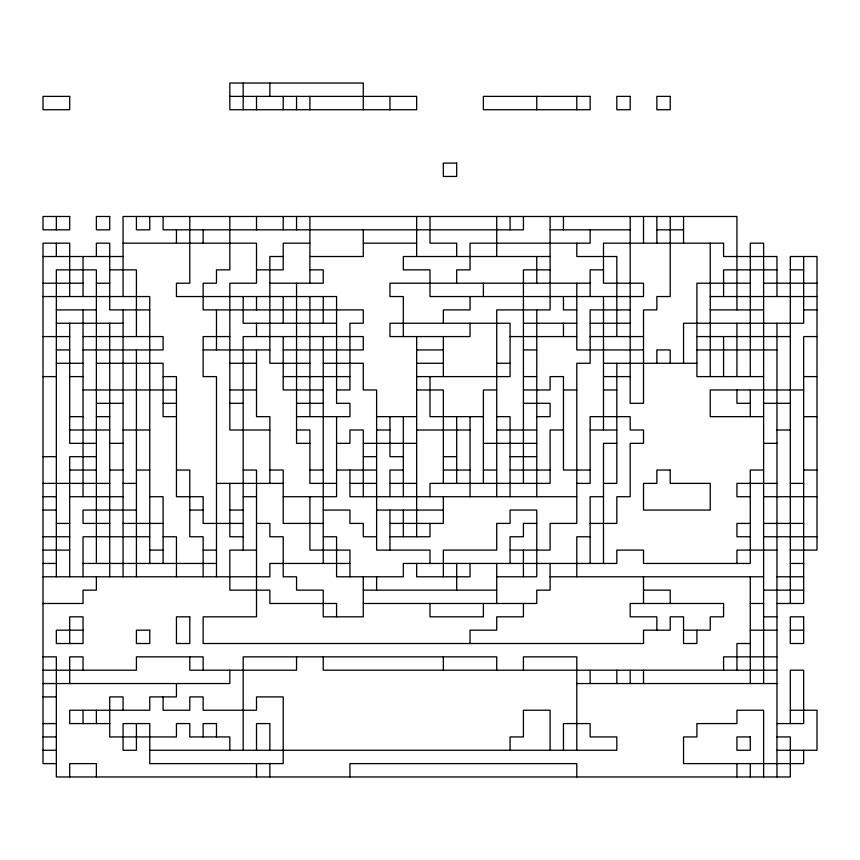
<?xml version="1.0" encoding="UTF-8"?>
<svg xmlns="http://www.w3.org/2000/svg" width="860" height="860" viewBox="0 0 860 860"><rect width="100%" height="100%" fill="white"/><g stroke="black" fill="none" stroke-linecap="round" stroke-linejoin="round"><path stroke-width="1.29" d="M229.824 96.384L416.659 96.384L416.659 109.725L229.824 109.725L229.824 83.033L363.275 83.033L363.275 109.725M550.099 229.824L630.176 229.824M656.857 229.824L683.549 229.824M123.066 243.176L256.517 243.176L256.517 283.209L229.824 283.209L229.824 430L269.857 430M309.901 243.176L283.209 243.176L283.209 269.857L256.517 269.857M363.275 243.176L416.659 243.176M43 256.517L123.066 256.517M283.209 256.517L269.857 256.517L269.857 363.275L309.901 363.275M309.901 256.517L363.275 256.517L363.275 229.824M550.099 256.517L403.308 256.517L403.308 269.857L430 269.857L430 296.55L643.516 296.55L643.516 283.209L603.483 283.209L603.483 243.176L723.582 243.176L723.582 256.517L776.967 256.517L776.967 296.55M109.725 269.857L136.417 269.857L136.417 336.583M309.901 269.857L323.242 269.857L323.242 283.209L269.857 283.209M550.099 269.857L523.417 269.857L523.417 483.385M603.483 269.857L590.143 269.857L590.143 296.55M776.967 269.857L723.582 269.857L723.582 296.55M790.308 269.857L803.659 269.857M43 283.209L83.033 283.209M96.384 283.209L109.725 283.209M590.143 283.209L389.967 283.209L389.967 296.55L403.308 296.55L403.308 336.583M750.275 283.209L696.901 283.209L696.901 376.615L763.615 376.615M763.615 283.209L817 283.209M43 296.55L149.758 296.55L149.758 563.45M710.242 296.55L817 296.55M56.341 309.901L96.384 309.901M149.758 309.901L109.725 309.901L109.725 243.176L96.384 243.176L96.384 256.517M576.791 309.901L563.45 309.901L563.45 296.55M630.176 309.901L590.143 309.901L590.143 363.275L576.791 363.275L576.791 523.417L550.099 523.417L550.099 550.099L510.066 550.099M710.242 309.901L763.615 309.901M803.659 309.901L817 309.901M56.341 323.242L123.066 323.242M336.583 323.242L243.176 323.242L243.176 296.55M523.417 323.242L576.791 323.242M590.143 323.242L630.176 323.242M43 336.583L69.692 336.583M83.033 336.583L163.099 336.583L163.099 349.934L83.033 349.934M229.824 336.583L203.143 336.583L203.143 376.615L216.483 376.615L216.483 576.791M510.066 336.583L576.791 336.583M590.143 336.583L643.516 336.583M696.901 336.583L790.308 336.583M817 336.583L803.659 336.583L803.659 603.483L776.967 603.483M56.341 349.934L69.692 349.934M203.143 349.934L269.857 349.934M283.209 349.934L363.275 349.934L363.275 336.583L243.176 336.583L243.176 550.099M416.659 349.934L443.341 349.934M523.417 349.934L536.758 349.934M643.516 349.934L576.791 349.934L576.791 283.209M696.901 349.934L776.967 349.934M56.341 363.275L83.033 363.275M96.384 363.275L163.099 363.275L163.099 416.659L176.45 416.659M229.824 363.275L256.517 363.275M323.242 363.275L363.275 363.275L363.275 389.967L376.615 389.967L376.615 550.099L430 550.099L430 563.45M416.659 363.275L443.341 363.275M496.725 363.275L510.066 363.275M603.483 363.275L696.901 363.275M43 376.615L56.341 376.615M69.692 376.615L83.033 376.615M163.099 376.615L176.45 376.615L176.45 496.725L203.143 496.725L203.143 523.417L243.176 523.417M283.209 376.615L349.934 376.615M416.659 376.615L510.066 376.615L510.066 323.242L389.967 323.242L389.967 336.583L470.033 336.583L470.033 323.242M523.417 376.615L536.758 376.615M603.483 376.615L630.176 376.615M803.659 376.615L817 376.615M83.033 389.967L176.45 389.967M229.824 389.967L256.517 389.967M323.242 389.967L283.209 389.967L283.209 336.583M336.583 389.967L349.934 389.967L349.934 323.242L363.275 323.242L363.275 309.901L203.143 309.901L203.143 283.209L216.483 283.209L216.483 269.857L229.824 269.857L229.824 216.483M416.659 389.967L443.341 389.967L443.341 483.385M496.725 389.967L483.385 389.967L483.385 483.385M523.417 389.967L550.099 389.967L550.099 376.615L563.45 376.615L563.45 470.033L590.143 470.033M563.45 389.967L576.791 389.967M603.483 389.967L616.824 389.967M803.659 389.967L710.242 389.967L710.242 416.659L763.615 416.659M96.384 403.308L123.066 403.308M163.099 403.308L176.45 403.308M229.824 403.308L243.176 403.308M296.55 403.308L323.242 403.308M523.417 403.308L550.099 403.308L550.099 416.659L536.758 416.659M750.275 403.308L736.934 403.308L736.934 389.967M763.615 403.308L790.308 403.308M69.692 416.659L83.033 416.659M96.384 416.659L109.725 416.659M296.55 416.659L349.934 416.659L349.934 403.308L336.583 403.308L336.583 296.55L176.45 296.55L176.45 283.209L189.791 283.209L189.791 216.483M376.615 416.659L416.659 416.659M483.385 416.659L430 416.659L430 376.615M496.725 416.659L510.066 416.659L510.066 496.725M803.659 416.659L817 416.659M69.692 430L109.725 430M123.066 430L149.758 430M296.55 430L309.901 430L309.901 483.385L336.583 483.385M376.615 430L389.967 430M416.659 430L470.033 430M496.725 430L536.758 430M563.45 430L550.099 430L550.099 483.385L430 483.385L430 496.725M590.143 430L616.824 430M776.967 430L790.308 430M96.384 443.341L69.692 443.341L69.692 323.242M109.725 443.341L123.066 443.341M309.901 443.341L296.55 443.341L296.55 283.209M336.583 443.341L349.934 443.341L349.934 430L363.275 430L363.275 496.725M363.275 443.341L416.659 443.341M483.385 443.341L536.758 443.341M616.824 443.341L603.483 443.341L603.483 563.45M763.615 443.341L776.967 443.341M43 456.692L56.341 456.692M96.384 456.692L69.692 456.692L69.692 576.791M363.275 456.692L376.615 456.692M403.308 456.692L389.967 456.692L389.967 416.659M443.341 456.692L456.692 456.692M510.066 456.692L536.758 456.692M69.692 470.033L96.384 470.033M109.725 470.033L123.066 470.033M136.417 470.033L149.758 470.033M176.45 470.033L189.791 470.033L189.791 536.758L203.143 536.758L203.143 576.791M243.176 470.033L256.517 470.033L256.517 616.824L203.143 616.824L203.143 643.516L643.516 643.516L643.516 630.176L670.209 630.176L670.209 616.824L683.549 616.824L683.549 643.516L696.901 643.516L696.901 630.176M269.857 470.033L283.209 470.033L283.209 523.417L323.242 523.417M309.901 470.033L323.242 470.033M336.583 470.033L376.615 470.033M403.308 470.033L389.967 470.033L389.967 496.725M443.341 470.033L470.033 470.033M483.385 470.033L496.725 470.033M510.066 470.033L550.099 470.033M763.615 470.033L750.275 470.033L750.275 563.45L643.516 563.45L643.516 550.099L616.824 550.099L616.824 563.45L403.308 563.45L403.308 576.791L336.583 576.791L336.583 536.758L323.242 536.758M803.659 470.033L817 470.033M43 483.385L109.725 483.385M123.066 483.385L136.417 483.385M216.483 483.385L283.209 483.385M349.934 483.385L376.615 483.385M389.967 483.385L416.659 483.385M576.791 483.385L590.143 483.385L590.143 416.659L630.176 416.659L630.176 430L643.516 430L643.516 443.341L630.176 443.341L630.176 496.725L616.824 496.725L616.824 523.417L590.143 523.417M603.483 483.385L616.824 483.385L616.824 363.275M776.967 483.385L736.934 483.385L736.934 496.725L750.275 496.725M790.308 483.385L803.659 483.385M43 496.725L56.341 496.725M69.692 496.725L123.066 496.725M149.758 496.725L163.099 496.725L163.099 563.45M243.176 496.725L256.517 496.725M283.209 496.725L336.583 496.725L336.583 416.659M576.791 496.725L349.934 496.725L349.934 470.033M603.483 496.725L590.143 496.725L590.143 563.45M763.615 496.725L817 496.725M43 510.066L56.341 510.066M136.417 510.066L83.033 510.066L83.033 523.417L109.725 523.417M189.791 510.066L203.143 510.066M229.824 510.066L243.176 510.066M323.242 510.066L349.934 510.066L349.934 523.417L363.275 523.417L363.275 536.758L376.615 536.758M376.615 510.066L443.341 510.066M56.341 523.417L69.692 523.417M123.066 523.417L163.099 523.417M256.517 523.417L269.857 523.417L269.857 536.758L283.209 536.758L283.209 576.791L296.55 576.791L296.55 590.143L323.242 590.143L323.242 616.824L363.275 616.824L363.275 576.791M389.967 523.417L443.341 523.417L443.341 496.725M536.758 523.417L523.417 523.417L523.417 536.758L510.066 536.758L510.066 563.45M750.275 523.417L736.934 523.417L736.934 536.758L750.275 536.758M763.615 523.417L803.659 523.417M43 536.758L69.692 536.758M149.758 536.758L83.033 536.758L83.033 576.791M163.099 536.758L176.45 536.758L176.45 576.791M243.176 536.758L229.824 536.758L229.824 483.385M389.967 536.758L430 536.758L430 523.417M590.143 536.758L576.791 536.758L576.791 576.791M763.615 536.758L817 536.758M43 550.099L69.692 550.099M149.758 550.099L163.099 550.099M203.143 550.099L216.483 550.099M256.517 550.099L229.824 550.099L229.824 590.143L269.857 590.143L269.857 603.483L336.583 603.483L336.583 616.824M776.967 550.099L736.934 550.099L736.934 563.45M790.308 550.099L817 550.099L817 256.517L790.308 256.517L790.308 603.483M43 563.45L56.341 563.45M83.033 563.45L216.483 563.45M349.934 563.45L269.857 563.45L269.857 576.791L43 576.791M790.308 563.45L803.659 563.45M496.725 576.791L536.758 576.791L536.758 510.066L510.066 510.066L510.066 523.417L496.725 523.417L496.725 550.099L443.341 550.099L443.341 576.791M550.099 576.791L763.615 576.791M776.967 576.791L803.659 576.791M363.275 590.143L496.725 590.143M643.516 590.143L670.209 590.143L670.209 603.483M763.615 590.143L803.659 590.143M43 603.483L83.033 603.483L83.033 590.143L96.384 590.143L96.384 576.791M363.275 603.483L536.758 603.483L536.758 590.143L550.099 590.143L550.099 563.45M750.275 603.483L763.615 603.483M763.615 616.824L776.967 616.824M83.033 630.176L56.341 630.176L56.341 643.516L83.033 643.516L83.033 616.824L69.692 616.824L69.692 643.516M683.549 630.176L710.242 630.176L710.242 616.824L723.582 616.824L723.582 603.483L630.176 603.483L630.176 616.824L656.857 616.824L656.857 630.176M750.275 630.176L776.967 630.176M790.308 630.176L803.659 630.176M750.275 643.516L736.934 643.516L736.934 670.209M43 656.857L56.341 656.857L56.341 776.967L790.308 776.967L790.308 736.934L776.967 736.934M776.967 656.857L723.582 656.857L723.582 670.209M43 670.209L136.417 670.209L136.417 656.857L203.143 656.857L203.143 670.209M776.967 670.209L323.242 670.209L323.242 656.857M43 683.549L229.824 683.549L229.824 670.209M576.791 683.549L776.967 683.549M43 696.901L56.341 696.901M790.308 710.242L817 710.242L817 750.275L776.967 750.275M43 723.582L56.341 723.582M109.725 723.582L69.692 723.582L69.692 710.242L149.758 710.242L149.758 696.901L176.45 696.901L176.45 683.549M776.967 723.582L803.659 723.582L803.659 670.209L790.308 670.209L790.308 723.582M43 736.934L56.341 736.934M43 750.275L56.341 750.275M149.758 750.275L616.824 750.275L616.824 736.934L590.143 736.934L590.143 723.582L563.45 723.582L563.45 750.275M56.341 763.615L43 763.615L43 243.176L69.692 243.176L69.692 296.55M803.659 256.517L803.659 323.242L683.549 323.242L683.549 363.275M803.659 750.275L803.659 763.615L683.549 763.615L683.549 736.934L696.901 736.934L696.901 723.582L736.934 723.582L736.934 710.242L763.615 710.242L763.615 776.967M776.967 323.242L776.967 776.967M763.615 683.549L763.615 243.176L750.275 243.176L750.275 376.615M750.275 389.967L750.275 416.659M750.275 576.791L750.275 683.549M750.275 763.615L750.275 776.967M736.934 309.901L736.934 216.483L123.066 216.483L123.066 296.55M736.934 323.242L736.934 376.615M736.934 763.615L736.934 776.967M723.582 336.583L723.582 376.615M710.242 243.176L710.242 376.615M683.549 216.483L683.549 243.176M670.209 216.483L670.209 296.55L656.857 296.55L656.857 309.901L643.516 309.901L643.516 403.308L630.176 403.308L630.176 216.483M670.209 363.275L670.209 349.934L656.857 349.934L656.857 363.275M656.857 216.483L656.857 243.176M643.516 216.483L643.516 243.176M643.516 576.791L643.516 603.483M643.516 670.209L643.516 683.549M630.176 670.209L630.176 683.549M616.824 336.583L616.824 256.517L576.791 256.517L576.791 243.176M616.824 670.209L616.824 683.549M603.483 296.55L603.483 430M590.143 229.824L590.143 243.176L470.033 243.176L470.033 269.857L456.692 269.857L456.692 283.209M590.143 670.209L590.143 683.549M576.791 96.384L576.791 109.725M576.791 750.275L576.791 656.857L523.417 656.857L523.417 670.209M576.791 776.967L576.791 763.615L349.934 763.615L349.934 776.967M563.45 216.483L563.45 229.824M563.45 323.242L563.45 336.583M550.099 216.483L550.099 309.901L496.725 309.901L496.725 496.725M550.099 750.275L550.099 710.242L523.417 710.242L523.417 736.934L510.066 736.934L510.066 750.275M536.758 96.384L536.758 109.725M536.758 256.517L536.758 283.209M536.758 309.901L536.758 496.725M523.417 216.483L523.417 229.824L163.099 229.824L163.099 216.483M523.417 550.099L523.417 576.791M523.417 603.483L523.417 616.824L496.725 616.824L496.725 630.176L470.033 630.176L470.033 643.516M510.066 216.483L510.066 229.824M496.725 216.483L496.725 256.517M496.725 563.45L496.725 603.483M496.725 670.209L496.725 656.857L243.176 656.857L243.176 750.275M483.385 283.209L483.385 296.55M483.385 603.483L483.385 616.824L430 616.824L430 603.483M470.033 296.55L470.033 309.901L443.341 309.901L443.341 323.242M470.033 416.659L470.033 496.725M470.033 563.45L470.033 576.791L416.659 576.791L416.659 563.45M456.692 256.517L456.692 243.176L430 243.176L430 216.483M456.692 416.659L456.692 483.385M456.692 563.45L456.692 590.143M443.341 336.583L443.341 376.615M443.341 656.857L443.341 670.209M416.659 216.483L416.659 256.517M416.659 336.583L416.659 536.758M403.308 416.659L403.308 496.725M403.308 510.066L403.308 536.758M389.967 96.384L389.967 109.725M389.967 510.066L389.967 550.099M376.615 576.791L376.615 590.143M349.934 576.791L349.934 550.099L309.901 550.099L309.901 496.725M323.242 296.55L323.242 323.242M323.242 336.583L323.242 563.45M309.901 96.384L309.901 109.725M309.901 216.483L309.901 283.209M309.901 296.55L309.901 416.659M296.55 96.384L296.55 109.725M296.55 216.483L296.55 229.824M296.55 656.857L296.55 670.209L189.791 670.209L189.791 656.857M283.209 96.384L283.209 109.725M283.209 216.483L283.209 229.824M283.209 296.55L283.209 323.242M269.857 83.033L269.857 96.384M269.857 483.385L269.857 416.659L256.517 416.659L256.517 349.934M269.857 750.275L269.857 723.582L256.517 723.582L256.517 750.275M269.857 763.615L269.857 776.967M256.517 96.384L256.517 109.725M256.517 216.483L256.517 229.824M256.517 296.55L256.517 309.901M256.517 323.242L256.517 336.583M256.517 763.615L256.517 776.967M243.176 83.033L243.176 109.725M229.824 750.275L229.824 736.934L189.791 736.934L189.791 723.582L176.45 723.582L176.45 736.934L109.725 736.934L109.725 696.901L123.066 696.901L123.066 710.242M216.483 309.901L216.483 349.934M216.483 736.934L216.483 723.582L203.143 723.582L203.143 736.934M203.143 229.824L203.143 243.176M176.45 229.824L176.45 243.176M163.099 696.901L163.099 710.242L189.791 710.242L189.791 696.901L203.143 696.901L203.143 710.242L256.517 710.242L256.517 696.901L283.209 696.901L283.209 763.615L149.758 763.615L149.758 723.582L123.066 723.582L123.066 750.275L136.417 750.275L136.417 723.582M149.758 216.483L149.758 229.824L136.417 229.824L136.417 216.483M136.417 349.934L136.417 576.791M123.066 309.901L123.066 576.791M109.725 323.242L109.725 576.791M96.384 563.45L96.384 269.857L56.341 269.857L56.341 576.791M96.384 710.242L96.384 723.582M96.384 776.967L96.384 763.615L69.692 763.615L69.692 776.967M83.033 256.517L83.033 296.55M83.033 309.901L83.033 496.725M83.033 670.209L83.033 656.857L69.692 656.857L69.692 683.549M83.033 710.242L83.033 723.582M56.341 216.483L56.341 229.824M56.341 243.176L56.341 256.517M69.692 96.384L43 96.384L43 109.725L69.692 109.725L69.692 96.384M590.143 96.384L483.385 96.384L483.385 109.725L590.143 109.725L590.143 96.384M630.176 96.384L616.824 96.384L616.824 109.725L630.176 109.725L630.176 96.384M670.209 96.384L656.857 96.384L656.857 109.725L670.209 109.725L670.209 96.384M456.692 163.099L443.341 163.099L443.341 176.45L456.692 176.45L456.692 163.099M69.692 216.483L43 216.483L43 229.824L69.692 229.824L69.692 216.483M109.725 216.483L96.384 216.483L96.384 229.824L109.725 229.824L109.725 216.483M670.209 470.033L656.857 470.033L656.857 483.385L643.516 483.385L643.516 510.066L710.242 510.066L710.242 483.385L670.209 483.385L670.209 470.033M189.791 616.824L176.45 616.824L176.45 643.516L189.791 643.516L189.791 616.824M803.659 616.824L790.308 616.824L790.308 643.516L803.659 643.516L803.659 616.824M149.758 630.176L136.417 630.176L136.417 643.516L149.758 643.516L149.758 630.176M750.275 736.934L736.934 736.934L736.934 750.275L750.275 750.275L750.275 736.934"/></g></svg>
